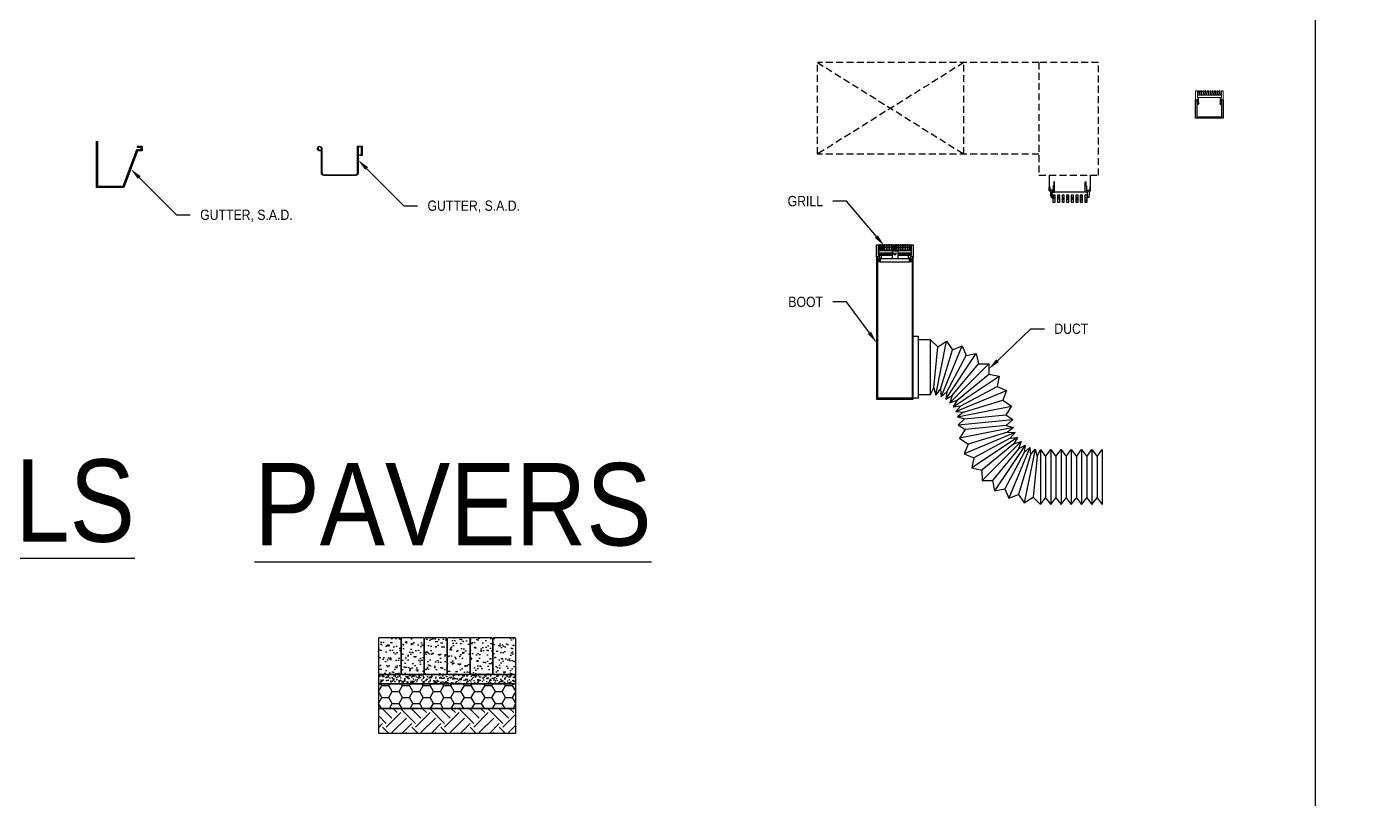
# Model space of a CAD drawing. Header units: inches. Extents: x -2661 to 42767, y -1222 to 9099.
# Drawn here: x 2324.4 to 2468.7, y 1511.9 to 1596.3 of the extents above; entities that cross this region are included whole.
import ezdxf
from ezdxf import colors
from ezdxf.entities.mleader import LeaderData, LeaderLine
from ezdxf.math import Vec2, Vec3

# ---------------------------------------------------------------- set-up
doc = ezdxf.new("R2010")
doc.units = ezdxf.units.IN
doc.header["$LTSCALE"] = 12
doc.header["$MEASUREMENT"] = 0
doc.linetypes.add('HIDDEN4', pattern=[0.09375, 0.0625, -0.03125])
doc.layers.get('0').update_dxf_attribs({"linetype": 'CONTINUOUS'})
doc.layers.add('DESIGNER COMMENTS', color=221, linetype='CONTINUOUS', plot=False)
doc.layers.add('S-ANNO-NONPLOT', color=253, linetype='CONTINUOUS', plot=False, transparency=0.5)
doc.layers.add('S-ANNO-NOTE', color=4, linetype='CONTINUOUS')
doc.layers.add('S-ARCH', color=1, linetype='CONTINUOUS')
doc.layers.add('S-HATCH-SOIL', color=7, linetype='CONTINUOUS', true_color=0x8f8f8f, transparency=0.8)
doc.layers.add('S-HATCH2', color=2, linetype='CONTINUOUS', transparency=0.5)
doc.styles.add('Arial', font='arial.ttf', dxfattribs={"width": 0.85})

# ---------------------------------------------------------------- blocks, each defined once
blk = doc.blocks.new('GUTTER 1')
at = {"layer": 'S-ARCH'}
blk.add_lwpolyline([(0, 0), (0.12, -0.04), (0.12, -4.91), (2.91, -4.91), (4.41, -0.92), (4.88, -0.92), (4.88, -0.67), (4.5, -0.67), (4.5, -0.54), (5, -0.54), (5, -1.04), (4.5, -1.04), (3, -5.04), (0, -5.04)], close=True, dxfattribs=at)
blk = doc.blocks.new('GUTTER 2')
at = {"layer": 'S-ARCH'}
blk.add_lwpolyline([(-4.38, -0.25), (-4.38, -2.88, 0.414214), (-4.12, -3.13), (-0.75, -3.13, 0.414214), (-0.5, -2.88), (-0.5, 0), (0, 0), (0, -1), (-0.25, -1), (-0.25, -0.94), (-0.06, -0.94), (-0.06, -0.06), (-0.44, -0.06), (-0.44, -2.94, -0.414222), (-0.69, -3.19), (-4.19, -3.19, -0.414214), (-4.44, -2.94), (-4.44, -0.25, 3.115809), (-4.56, -0.43), (-4.54, -0.49, -3.115809)], format="xyb", close=True, dxfattribs=at)
blk = doc.blocks.new('S-ARCH-CEILING-DIFFUSER')
h = blk.add_hatch()
h.set_pattern_fill('FP_2', color=256, style=0, pattern_type=2)
h.set_pattern_definition([(45, (45490.52535, 2677.1401), (-0.39598, 0.39598), []), (45, (45490.52535, 2677.7401), (-0.39598, 0.39598), [])])
h.paths.add_polyline_path([(45468.96, 2710.72), (45468.96, 2710.97), (45468.71, 2710.97), (45468.71, 2710.72), (45468.81, 2710.72)])
h.paths.add_polyline_path([(45468.21, 2710.72), (45468.46, 2710.72), (45468.46, 2710.97), (45468.21, 2710.97)])
h.paths.add_polyline_path([(45467.96, 2710.72), (45467.96, 2710.97), (45467.71, 2710.97), (45467.71, 2710.72)])
h.paths.add_polyline_path([(45466.71, 2710.72), (45466.96, 2710.72), (45466.96, 2710.97), (45466.71, 2710.97)])
h.paths.add_polyline_path([(45467.21, 2710.72), (45467.46, 2710.72), (45467.46, 2710.97), (45467.21, 2710.97)])
h.paths.add_polyline_path([(45466.21, 2710.72), (45466.46, 2710.72), (45466.46, 2710.97), (45466.21, 2710.97)])
h.paths.add_polyline_path([(45465.71, 2710.72), (45465.96, 2710.72), (45465.96, 2710.97), (45465.71, 2710.97)])
h.paths.add_polyline_path([(45465.46, 2710.72), (45465.46, 2710.97), (45465.21, 2710.97), (45465.21, 2710.72)])
h = blk.add_hatch()
h.set_pattern_fill('FP_14', color=256, style=0, pattern_type=2)
h.set_pattern_definition([(45, (45490.52535, 2677.14012), (-0.265165, 0.265165), [])])
h.paths.add_polyline_path([(45468.81, 2710.22), (45468.96, 2710.22), (45468.96, 2710.72), (45468.71, 2710.72), (45468.71, 2710.22)])
h.paths.add_polyline_path([(45467.96, 2710.22), (45467.96, 2710.72), (45467.71, 2710.72), (45467.71, 2710.22)])
h.paths.add_polyline_path([(45468.46, 2710.22), (45468.46, 2710.72), (45468.21, 2710.72), (45468.21, 2710.22)])
h.paths.add_polyline_path([(45467.21, 2710.22), (45467.46, 2710.22), (45467.46, 2710.72), (45467.21, 2710.72)])
h.paths.add_polyline_path([(45466.96, 2710.22), (45466.96, 2710.72), (45466.71, 2710.72), (45466.71, 2710.22)])
h.paths.add_polyline_path([(45466.21, 2710.22), (45466.46, 2710.22), (45466.46, 2710.72), (45466.21, 2710.72)])
h.paths.add_polyline_path([(45465.71, 2710.22), (45465.96, 2710.22), (45465.96, 2710.72), (45465.71, 2710.72)])
h.paths.add_polyline_path([(45465.21, 2710.22), (45465.46, 2710.22), (45465.46, 2710.72), (45465.21, 2710.72)])
at = {"linetype": 'HIDDEN4'}
for p, q in [((45463.69, 2725.47), (45439.51, 2725.47)), ((45463.69, 2725.47), (45463.69, 2713.16)), ((45470.19, 2725.47), (45463.69, 2725.47)), ((45470.19, 2713.16), (45470.19, 2725.47)), ((45463.69, 2715.47), (45439.51, 2715.47)), ((45463.69, 2713.16), (45470.19, 2713.16))]:
    blk.add_line(p, q, dxfattribs=at)
for p, q in [((45464.82, 2713.16), (45464.82, 2711.47)), ((45464.82, 2711.47), (45464.82, 2711.88)), ((45464.82, 2711.88), (45464.89, 2711.88)), ((45464.89, 2711.88), (45464.89, 2711.53)), ((45465.33, 2712.02), (45465.26, 2712.02)), ((45465.26, 2712.02), (45465.26, 2711.47)), ((45465.4, 2712.44), (45465.33, 2712.44)), ((45465.33, 2712.44), (45465.33, 2712.02)), ((45465.4, 2711.33), (45465.4, 2712.44)), ((45468.74, 2711.33), (45468.74, 2712.44)), ((45468.74, 2712.44), (45468.81, 2712.44)), ((45468.81, 2712.44), (45468.81, 2712.02)), ((45468.81, 2712.02), (45468.88, 2712.02)), ((45468.88, 2712.02), (45468.88, 2711.47)), ((45469.32, 2711.88), (45469.25, 2711.88)), ((45469.25, 2711.88), (45469.25, 2711.53)), ((45469.32, 2711.47), (45469.32, 2713.16)), ((45469.32, 2711.47), (45469.32, 2711.88)), ((45464.82, 2711.47), (45464.95, 2711.47)), ((45464.82, 2711.47), (45464.97, 2711.47)), ((45465.23, 2711.53), (45464.89, 2711.53)), ((45465.26, 2711.47), (45464.95, 2711.47)), ((45464.95, 2711.47), (45464.95, 2710.94)), ((45464.95, 2710.94), (45465.01, 2710.87)), ((45464.95, 2710.94), (45465.01, 2710.87)), ((45465.01, 2710.87), (45465.01, 2710.72)), ((45465.01, 2710.72), (45465.15, 2710.72)), ((45465.09, 2711.47), (45465.23, 2711.47)), ((45465.15, 2711.33), (45465.4, 2711.33)), ((45468.99, 2711.33), (45465.15, 2711.33)), ((45465.15, 2710.72), (45465.15, 2711.33)), ((45465.46, 2710.97), (45465.21, 2710.97)), ((45465.21, 2710.97), (45465.21, 2710.72)), ((45465.21, 2710.72), (45465.21, 2710.22)), ((45465.21, 2710.72), (45465.46, 2710.72)), ((45465.23, 2711.47), (45465.23, 2711.53)), ((45465.46, 2710.72), (45465.46, 2710.97)), ((45465.46, 2710.22), (45465.46, 2710.72)), ((45465.96, 2710.97), (45465.71, 2710.97)), ((45465.71, 2710.97), (45465.71, 2710.72)), ((45465.71, 2710.72), (45465.71, 2710.22)), ((45465.71, 2710.72), (45465.96, 2710.72)), ((45465.96, 2710.72), (45465.96, 2710.97)), ((45465.96, 2710.22), (45465.96, 2710.72)), ((45466.46, 2710.97), (45466.21, 2710.97)), ((45466.21, 2710.97), (45466.21, 2710.72)), ((45466.21, 2710.72), (45466.21, 2710.22)), ((45466.21, 2710.72), (45466.46, 2710.72)), ((45466.46, 2710.72), (45466.46, 2710.97)), ((45466.46, 2710.22), (45466.46, 2710.72)), ((45466.96, 2710.97), (45466.71, 2710.97)), ((45466.71, 2710.97), (45466.71, 2710.72)), ((45466.71, 2710.72), (45466.71, 2710.22)), ((45466.71, 2710.72), (45466.96, 2710.72)), ((45466.96, 2710.72), (45466.96, 2710.97)), ((45466.96, 2710.22), (45466.96, 2710.72)), ((45467.46, 2710.97), (45467.21, 2710.97)), ((45467.21, 2710.97), (45467.21, 2710.72)), ((45467.21, 2710.72), (45467.21, 2710.22)), ((45467.21, 2710.72), (45467.46, 2710.72)), ((45467.46, 2710.72), (45467.46, 2710.97)), ((45467.46, 2710.22), (45467.46, 2710.72)), ((45467.96, 2710.97), (45467.71, 2710.97)), ((45467.71, 2710.97), (45467.71, 2710.72)), ((45467.71, 2710.72), (45467.71, 2710.22)), ((45467.71, 2710.72), (45467.96, 2710.72)), ((45467.96, 2710.72), (45467.96, 2710.97)), ((45467.96, 2710.22), (45467.96, 2710.72)), ((45468.46, 2710.97), (45468.21, 2710.97)), ((45468.21, 2710.97), (45468.21, 2710.72)), ((45468.21, 2710.72), (45468.21, 2710.22)), ((45468.21, 2710.72), (45468.46, 2710.72)), ((45468.46, 2710.72), (45468.46, 2710.97)), ((45468.46, 2710.22), (45468.46, 2710.72)), ((45468.96, 2710.97), (45468.71, 2710.97)), ((45468.71, 2710.97), (45468.71, 2710.72)), ((45468.71, 2710.72), (45468.71, 2710.22)), ((45468.71, 2710.72), (45468.96, 2710.72)), ((45468.99, 2711.33), (45468.74, 2711.33)), ((45468.88, 2711.47), (45469.19, 2711.47)), ((45468.91, 2711.47), (45468.91, 2711.53)), ((45468.91, 2711.53), (45469.25, 2711.53)), ((45469.05, 2711.47), (45468.91, 2711.47)), ((45468.96, 2710.72), (45468.96, 2710.97)), ((45468.96, 2710.22), (45468.96, 2710.72)), ((45468.99, 2710.72), (45468.99, 2711.33)), ((45469.13, 2710.72), (45468.99, 2710.72)), ((45469.19, 2710.94), (45469.13, 2710.87)), ((45469.13, 2710.87), (45469.13, 2710.72)), ((45469.32, 2711.47), (45469.17, 2711.47)), ((45469.19, 2711.47), (45469.32, 2711.47)), ((45469.19, 2711.47), (45469.19, 2710.94)), ((45465.21, 2710.22), (45465.46, 2710.22)), ((45465.71, 2710.22), (45465.96, 2710.22)), ((45466.21, 2710.22), (45466.46, 2710.22)), ((45466.71, 2710.22), (45466.96, 2710.22)), ((45467.21, 2710.22), (45467.46, 2710.22)), ((45467.71, 2710.22), (45467.96, 2710.22)), ((45468.21, 2710.22), (45468.46, 2710.22)), ((45468.71, 2710.22), (45468.96, 2710.22))]:
    blk.add_line(p, q)
for points in [[(45439.51, 2715.47), (45439.51, 2725.47)], [(45455.51, 2725.47), (45439.51, 2715.47)], [(45439.51, 2725.47), (45455.51, 2715.47)], [(45455.51, 2715.47), (45455.51, 2725.47)]]:
    blk.add_lwpolyline(points, dxfattribs=at)
blk = doc.blocks.new('*U1337')
for p, q in [((-3.67, -0.28), (-3.8, -0.28)), ((-3.8, -0.56), (-3.8, -0.28)), ((-3.8, -0.56), (-3.79, -0.56)), ((-3.79, -0.56), (-3.8, -0.56)), ((-3.8, -0.62), (-3.8, -0.56)), ((-3.66, -0.62), (-3.8, -0.62)), ((-3.8, -0.88), (-3.8, -0.62)), ((-2.31, -0.88), (-3.8, -0.88)), ((-3.8, -1.03), (-3.8, -0.88)), ((-2.31, -1.03), (-3.8, -1.03)), ((-3.8, -1.16), (-3.8, -1.03)), ((-3.7, -0.56), (-3.67, -0.51)), ((-3.67, -0.56), (-3.7, -0.56)), ((-3.67, -0.51), (-3.67, -0.28)), ((-3.41, -0.62), (-3.59, -0.62)), ((-3.42, -0.28), (-3.58, -0.28)), ((-3.58, -0.28), (-3.58, -0.51)), ((-3.58, -0.51), (-3.54, -0.56)), ((-3.54, -0.56), (-3.58, -0.56)), ((-2.31, -1.16), (-3.5, -1.16)), ((-3.45, -0.56), (-3.42, -0.51)), ((-3.42, -0.56), (-3.45, -0.56)), ((-3.42, -0.51), (-3.42, -0.28)), ((-3.16, -0.62), (-3.34, -0.62)), ((-3.33, -0.28), (-3.33, -0.51)), ((-3.17, -0.28), (-3.33, -0.28)), ((-3.33, -0.51), (-3.29, -0.56)), ((-3.29, -0.56), (-3.33, -0.56)), ((-3.2, -0.56), (-3.17, -0.51)), ((-3.17, -0.56), (-3.2, -0.56)), ((-3.17, -0.51), (-3.17, -0.28)), ((-2.91, -0.62), (-3.09, -0.62)), ((-2.92, -0.28), (-3.08, -0.28)), ((-3.08, -0.28), (-3.08, -0.51)), ((-3.08, -0.51), (-3.04, -0.56)), ((-3.04, -0.56), (-3.08, -0.56)), ((-2.95, -0.56), (-2.92, -0.51)), ((-2.92, -0.56), (-2.95, -0.56)), ((-2.92, -0.51), (-2.92, -0.28)), ((-2.66, -0.62), (-2.84, -0.62)), ((-2.67, -0.28), (-2.83, -0.28)), ((-2.83, -0.28), (-2.83, -0.51)), ((-2.83, -0.51), (-2.79, -0.56)), ((-2.79, -0.56), (-2.83, -0.56)), ((-2.7, -0.56), (-2.67, -0.51)), ((-2.67, -0.56), (-2.7, -0.56)), ((-2.67, -0.51), (-2.67, -0.28)), ((-2.41, -0.62), (-2.59, -0.62)), ((-2.42, -0.28), (-2.58, -0.28)), ((-2.58, -0.28), (-2.58, -0.51)), ((-2.58, -0.51), (-2.54, -0.56)), ((-2.54, -0.56), (-2.58, -0.56)), ((-2.45, -0.56), (-2.42, -0.51)), ((-2.42, -0.56), (-2.45, -0.56)), ((-2.42, -0.51), (-2.42, -0.28)), ((-2.16, -0.62), (-2.34, -0.62)), ((-2.33, -0.28), (-2.33, -0.51)), ((-2.17, -0.28), (-2.33, -0.28)), ((-2.33, -0.51), (-2.29, -0.56)), ((-2.29, -0.56), (-2.33, -0.56)), ((-2.31, -0.7), (-1.69, -0.7)), ((-2.31, -0.7), (-2.31, -0.72)), ((-2.31, -0.72), (-2.31, -0.96)), ((-2.31, -0.72), (-1.69, -0.72)), ((-2.31, -0.96), (-2.31, -1.5)), ((-2.2, -0.56), (-2.17, -0.51)), ((-2.17, -0.56), (-2.2, -0.56)), ((-2.17, -0.51), (-2.17, -0.28)), ((-2.12, -0.85), (-2.12, -0.96)), ((-2.12, -0.96), (-2.12, -1.07)), ((-2.12, -1.05), (-1.87, -1.05)), ((-2.12, -1.07), (-1.87, -1.07)), ((-1.87, -1.07), (-2.12, -1.07)), ((-1.91, -0.62), (-2.09, -0.62)), ((-2.08, -0.28), (-2.08, -0.51)), ((-1.92, -0.28), (-2.08, -0.28)), ((-2.08, -0.51), (-2.04, -0.56)), ((-2.04, -0.56), (-2.08, -0.56)), ((-1.95, -0.56), (-1.92, -0.51)), ((-1.92, -0.56), (-1.95, -0.56)), ((-1.92, -0.51), (-1.92, -0.28)), ((-1.87, -0.96), (-1.87, -0.85)), ((-1.87, -1.07), (-1.87, -0.96)), ((-1.66, -0.62), (-1.84, -0.62)), ((-1.83, -0.28), (-1.83, -0.51)), ((-1.67, -0.28), (-1.83, -0.28)), ((-1.83, -0.51), (-1.79, -0.56)), ((-1.79, -0.56), (-1.83, -0.56)), ((-1.7, -0.56), (-1.67, -0.51)), ((-1.67, -0.56), (-1.7, -0.56)), ((-1.69, -0.7), (-1.69, -0.72)), ((-1.69, -0.72), (-1.69, -0.96)), ((-0.2, -0.88), (-1.69, -0.88)), ((-1.69, -0.96), (-1.69, -1.5)), ((-0.2, -1.03), (-1.69, -1.03)), ((-0.5, -1.16), (-1.69, -1.16)), ((-1.67, -0.51), (-1.67, -0.28)), ((-1.41, -0.62), (-1.59, -0.62)), ((-1.58, -0.28), (-1.58, -0.51)), ((-1.42, -0.28), (-1.58, -0.28)), ((-1.58, -0.51), (-1.54, -0.56)), ((-1.54, -0.56), (-1.58, -0.56)), ((-1.45, -0.56), (-1.42, -0.51)), ((-1.42, -0.56), (-1.45, -0.56)), ((-1.42, -0.51), (-1.42, -0.28)), ((-1.16, -0.62), (-1.34, -0.62)), ((-1.33, -0.28), (-1.33, -0.51)), ((-1.17, -0.28), (-1.33, -0.28)), ((-1.33, -0.51), (-1.29, -0.56)), ((-1.29, -0.56), (-1.33, -0.56)), ((-1.2, -0.56), (-1.17, -0.51)), ((-1.17, -0.56), (-1.2, -0.56)), ((-1.17, -0.51), (-1.17, -0.28)), ((-0.91, -0.62), (-1.09, -0.62)), ((-1.08, -0.28), (-1.08, -0.51)), ((-0.92, -0.28), (-1.08, -0.28)), ((-1.08, -0.51), (-1.04, -0.56)), ((-1.04, -0.56), (-1.08, -0.56)), ((-0.95, -0.56), (-0.92, -0.51)), ((-0.92, -0.56), (-0.95, -0.56)), ((-0.92, -0.51), (-0.92, -0.28)), ((-0.66, -0.62), (-0.84, -0.62)), ((-0.67, -0.28), (-0.83, -0.28)), ((-0.83, -0.28), (-0.83, -0.51)), ((-0.83, -0.51), (-0.79, -0.56)), ((-0.79, -0.56), (-0.83, -0.56)), ((-0.7, -0.56), (-0.67, -0.51)), ((-0.67, -0.56), (-0.7, -0.56)), ((-0.67, -0.51), (-0.67, -0.28)), ((-0.41, -0.62), (-0.59, -0.62)), ((-0.58, -0.28), (-0.58, -0.51)), ((-0.42, -0.28), (-0.58, -0.28)), ((-0.58, -0.51), (-0.54, -0.56)), ((-0.54, -0.56), (-0.58, -0.56)), ((-0.45, -0.56), (-0.42, -0.51)), ((-0.42, -0.56), (-0.45, -0.56)), ((-0.42, -0.51), (-0.42, -0.28)), ((-0.2, -0.62), (-0.34, -0.62)), ((-0.33, -0.28), (-0.33, -0.51)), ((-0.2, -0.28), (-0.33, -0.28)), ((-0.33, -0.51), (-0.29, -0.56)), ((-0.29, -0.56), (-0.33, -0.56)), ((-0.2, -0.28), (-0.2, -0.56)), ((-0.2, -0.56), (-0.2, -0.56)), ((-0.2, -0.56), (-0.2, -0.56)), ((-0.2, -0.56), (-0.2, -0.62)), ((-0.2, -0.62), (-0.2, -0.88)), ((-0.2, -0.88), (-0.2, -1.03)), ((-0.2, -1.03), (-0.2, -1.16)), ((-3.82, -1.82), (-3.82, -1.6)), ((-3.72, -1.57), (-3.79, -1.57)), ((-3.72, -1.64), (-3.79, -1.64)), ((-3.72, -1.78), (-3.79, -1.78)), ((-3.72, -1.85), (-3.79, -1.85)), ((-3.72, -1.86), (-3.72, -1.56)), ((-3.66, -1.53), (-3.69, -1.53)), ((-3.69, -1.89), (-3.66, -1.89)), ((-3.66, -1.87), (-3.66, -1.89)), ((-0.41, -1.87), (-3.59, -1.87)), ((-0.5, -1.5), (-3.5, -1.5)), ((-0.31, -1.53), (-0.34, -1.53)), ((-0.34, -1.89), (-0.34, -1.87)), ((-0.34, -1.89), (-0.31, -1.89)), ((-0.28, -1.56), (-0.28, -1.86)), ((-0.28, -1.57), (-0.21, -1.57)), ((-0.28, -1.64), (-0.21, -1.64)), ((-0.28, -1.78), (-0.21, -1.78)), ((-0.28, -1.85), (-0.21, -1.85)), ((-0.18, -1.6), (-0.18, -1.82))]:
    blk.add_line(p, q)
for points in [[(-3.5, -1.5), (-3.5, -1.16), (-3.81, -1.16), (-3.81, 0), (-4, 0), (-4, -1.31), (-3.66, -1.31), (-3.66, -1.87), (-3.59, -1.87), (-3.59, -1.5)], [(0, -1.31), (0, 0), (-0.19, 0), (-0.19, -1.16), (-0.5, -1.16), (-0.5, -1.5), (-0.41, -1.5), (-0.41, -1.87), (-0.34, -1.87), (-0.34, -1.31)]]:
    blk.add_lwpolyline(points, close=True)
for points in [[(-3.58, -0.61), (-3.58, -0.12, -0.130645), (-3.56, -0.06), (-3.56, -0.01, 0.414214), (-3.58, 0), (-3.67, 0, 0.414214), (-3.69, -0.01), (-3.69, -0.06, -0.130645), (-3.67, -0.12), (-3.67, -0.61, 0.414214), (-3.66, -0.62), (-3.59, -0.62, 0.414214)], [(-3.42, -0.61), (-3.42, -0.12, 0.130645), (-3.44, -0.06), (-3.44, -0.01, -0.414214), (-3.42, 0), (-3.33, 0, -0.414214), (-3.31, -0.01), (-3.31, -0.06, 0.130645), (-3.33, -0.12), (-3.33, -0.61, -0.414214), (-3.34, -0.62), (-3.41, -0.62, -0.414214)], [(-3.16, -0.62, -0.414214), (-3.17, -0.61), (-3.17, -0.12, 0.130645), (-3.19, -0.06), (-3.19, -0.01, -0.414214), (-3.17, 0), (-3.08, 0, -0.414214), (-3.06, -0.01), (-3.06, -0.06, 0.130645), (-3.08, -0.12), (-3.08, -0.61, -0.414214), (-3.09, -0.62)], [(-2.84, -0.62), (-2.91, -0.62, -0.414214), (-2.92, -0.61), (-2.92, -0.12, 0.130645), (-2.94, -0.06), (-2.94, -0.01, -0.414214), (-2.92, 0), (-2.83, 0, -0.414214), (-2.81, -0.01), (-2.81, -0.06, 0.130645), (-2.83, -0.12), (-2.83, -0.61, -0.414214)], [(-2.66, -0.62, -0.414214), (-2.67, -0.61), (-2.67, -0.12, 0.130645), (-2.69, -0.06), (-2.69, -0.01, -0.414214), (-2.67, 0), (-2.58, 0, -0.414214), (-2.56, -0.01), (-2.56, -0.06, 0.130645), (-2.58, -0.12), (-2.58, -0.61, -0.414214), (-2.59, -0.62)], [(-2.42, -0.61), (-2.42, -0.12, 0.130645), (-2.44, -0.06), (-2.44, -0.01, -0.414214), (-2.42, 0), (-2.33, 0, -0.414214), (-2.31, -0.01), (-2.31, -0.06, 0.130645), (-2.33, -0.12), (-2.33, -0.61, -0.414214), (-2.34, -0.62), (-2.41, -0.62, -0.414214)], [(-2.09, -0.62), (-2.16, -0.62, -0.414214), (-2.17, -0.61), (-2.17, -0.12, 0.130645), (-2.19, -0.06), (-2.19, -0.01, -0.414214), (-2.17, 0), (-2.08, 0, -0.414214), (-2.06, -0.01), (-2.06, -0.06, 0.130645), (-2.08, -0.12), (-2.08, -0.61, -0.414214)], [(-1.84, -0.62, 0.414214), (-1.83, -0.61), (-1.83, -0.12, -0.130645), (-1.81, -0.06), (-1.81, -0.01, 0.414214), (-1.83, 0), (-1.92, 0, 0.414214), (-1.94, -0.01), (-1.94, -0.06, -0.130645), (-1.92, -0.12), (-1.92, -0.61, 0.414214), (-1.91, -0.62)], [(-1.67, -0.61), (-1.67, -0.12, 0.130645), (-1.69, -0.06), (-1.69, -0.01, -0.414214), (-1.67, 0), (-1.58, 0, -0.414214), (-1.56, -0.01), (-1.56, -0.06, 0.130645), (-1.58, -0.12), (-1.58, -0.61, -0.414214), (-1.59, -0.62), (-1.66, -0.62, -0.414214)], [(-1.34, -0.62), (-1.41, -0.62, -0.414214), (-1.42, -0.61), (-1.42, -0.12, 0.130645), (-1.44, -0.06), (-1.44, -0.01, -0.414214), (-1.42, 0), (-1.33, 0, -0.414214), (-1.31, -0.01), (-1.31, -0.06, 0.130645), (-1.33, -0.12), (-1.33, -0.61, -0.414214)], [(-1.09, -0.62), (-1.16, -0.62, -0.414214), (-1.17, -0.61), (-1.17, -0.12, 0.130645), (-1.19, -0.06), (-1.19, -0.01, -0.414214), (-1.17, 0), (-1.08, 0, -0.414214), (-1.06, -0.01), (-1.06, -0.06, 0.130645), (-1.08, -0.12), (-1.08, -0.61, -0.414214)], [(-0.84, -0.62), (-0.91, -0.62, -0.414214), (-0.92, -0.61), (-0.92, -0.12, 0.130645), (-0.94, -0.06), (-0.94, -0.01, -0.414214), (-0.92, 0), (-0.83, 0, -0.414214), (-0.81, -0.01), (-0.81, -0.06, 0.130645), (-0.83, -0.12), (-0.83, -0.61, -0.414214)], [(-0.59, -0.62, 0.414214), (-0.58, -0.61), (-0.58, -0.12, -0.130645), (-0.56, -0.06), (-0.56, -0.01, 0.414214), (-0.58, 0), (-0.67, 0, 0.414214), (-0.69, -0.01), (-0.69, -0.06, -0.130645), (-0.67, -0.12), (-0.67, -0.61, 0.414214), (-0.66, -0.62)], [(-0.42, -0.61), (-0.42, -0.12, 0.130645), (-0.44, -0.06), (-0.44, -0.01, -0.414214), (-0.42, 0), (-0.33, 0, -0.414214), (-0.31, -0.01), (-0.31, -0.06, 0.130645), (-0.33, -0.12), (-0.33, -0.61, -0.414214), (-0.34, -0.62), (-0.41, -0.62, -0.414214)]]:
    blk.add_lwpolyline(points, format="xyb", close=True)
for centre, radius, start, end in [((-3.79, -1.6), 0.0312, 122.1113, 180), ((-3.79, -1.82), 0.0313, 180, 245.7847), ((-3.79, -1.82), 0.0313, 249.8464, 278.2533), ((-3.69, -1.56), 0.0312, 90, 180), ((-3.69, -1.86), 0.0313, 180, 270), ((-0.31, -1.56), 0.0313, 0, 90), ((-0.31, -1.86), 0.0313, 270, 0), ((-0.21, -1.6), 0.0313, 69.8464, 98.2533), ((-0.21, -1.6), 0.0313, 0, 65.7847), ((-0.21, -1.82), 0.0312, 302.1113, 0)]:
    blk.add_arc(centre, radius, start, end)
for points, knots in [([(-3.79, -1.64), (-3.79, -1.64), (-3.8, -1.64), (-3.8, -1.64), (-3.81, -1.64), (-3.82, -1.63), (-3.82, -1.61), (-3.82, -1.6), (-3.81, -1.58), (-3.81, -1.58), (-3.8, -1.57), (-3.8, -1.57), (-3.79, -1.57), (-3.79, -1.57)], [0, 0, 0, 0, 0.033505, 0.066912, 0.120172, 0.209186, 0.455673, 0.702152, 0.786002, 0.892197, 0.93401, 0.976168, 1, 1, 1, 1]), ([(-3.79, -1.78), (-3.79, -1.78), (-3.79, -1.78), (-3.8, -1.78), (-3.81, -1.78), (-3.81, -1.76), (-3.82, -1.74), (-3.82, -1.71), (-3.82, -1.68), (-3.81, -1.66), (-3.81, -1.65), (-3.8, -1.65), (-3.8, -1.64), (-3.79, -1.64), (-3.79, -1.64)], [0, 0, 0, 0, 0.016553, 0.048715, 0.093528, 0.162403, 0.292708, 0.499915, 0.694858, 0.819236, 0.884976, 0.935666, 0.972413, 1, 1, 1, 1]), ([(-3.79, -1.85), (-3.79, -1.85), (-3.8, -1.85), (-3.8, -1.85), (-3.81, -1.85), (-3.82, -1.84), (-3.82, -1.82), (-3.82, -1.81), (-3.81, -1.79), (-3.81, -1.79), (-3.8, -1.78), (-3.8, -1.78), (-3.79, -1.78), (-3.79, -1.78)], [0, 0, 0, 0, 0.033505, 0.066918, 0.12017, 0.209183, 0.455671, 0.702151, 0.786002, 0.892196, 0.93401, 0.976168, 1, 1, 1, 1]), ([(-0.21, -1.57), (-0.21, -1.57), (-0.2, -1.57), (-0.2, -1.57), (-0.19, -1.58), (-0.18, -1.59), (-0.18, -1.6), (-0.18, -1.62), (-0.19, -1.63), (-0.19, -1.64), (-0.2, -1.64), (-0.2, -1.64), (-0.21, -1.64), (-0.21, -1.64)], [0, 0, 0, 0, 0.033505, 0.066918, 0.12017, 0.209183, 0.455671, 0.702151, 0.786002, 0.892196, 0.93401, 0.976168, 1, 1, 1, 1]), ([(-0.21, -1.64), (-0.21, -1.64), (-0.21, -1.64), (-0.2, -1.64), (-0.19, -1.65), (-0.19, -1.66), (-0.18, -1.68), (-0.18, -1.71), (-0.18, -1.74), (-0.19, -1.76), (-0.19, -1.77), (-0.2, -1.78), (-0.2, -1.78), (-0.21, -1.78), (-0.21, -1.78)], [0, 0, 0, 0, 0.016553, 0.048715, 0.093528, 0.162403, 0.292708, 0.499915, 0.694858, 0.819236, 0.884976, 0.935666, 0.972413, 1, 1, 1, 1]), ([(-0.21, -1.78), (-0.21, -1.78), (-0.2, -1.78), (-0.2, -1.79), (-0.19, -1.79), (-0.18, -1.8), (-0.18, -1.81), (-0.18, -1.83), (-0.19, -1.84), (-0.19, -1.85), (-0.2, -1.85), (-0.2, -1.85), (-0.21, -1.85), (-0.21, -1.85)], [0, 0, 0, 0, 0.033505, 0.066912, 0.120172, 0.209186, 0.455673, 0.702152, 0.786002, 0.892196, 0.93401, 0.976168, 1, 1, 1, 1])]:
    blk.add_open_spline(points, degree=3, knots=knots)
blk = doc.blocks.new('duct')
at = {"layer": 'S-ARCH'}
for points in [[(23859.97, -128947.12), (23860.53, -128947.12), (23860.53, -128953.87), (23859.97, -128953.87)], [(23860.53, -128953.49), (23861.86, -128953.49), (23861.86, -128947.49), (23860.53, -128947.49)], [(23861.86, -128947.49), (23862.67, -128948.28), (23863.61, -128947.67), (23864.25, -128948.6), (23865.3, -128948.18), (23865.75, -128949.22), (23866.86, -128949.01), (23867.09, -128950.12), (23868.22, -128950.13), (23868.24, -128951.26), (23869.34, -128951.49), (23869.13, -128952.6), (23870.17, -128953.05), (23869.75, -128954.1), (23870.69, -128954.74), (23870.07, -128955.68), (23870.83, -128956.2), (23870.13, -128956.86), (23870.92, -128957.08), (23870.27, -128957.58), (23871.09, -128957.64), (23870.55, -128958.26), (23871.36, -128958.16), (23870.96, -128958.87), (23871.74, -128958.61), (23871.48, -128959.39), (23872.19, -128958.99), (23872.09, -128959.8), (23872.71, -128959.27), (23872.77, -128960.08), (23873.27, -128959.44), (23873.49, -128960.23), (23873.86, -128959.49), (23874.42, -128960.24), (23874.98, -128959.49), (23875.55, -128960.24), (23876.11, -128959.49), (23876.67, -128960.24), (23877.23, -128959.49), (23877.8, -128960.24), (23878.36, -128959.49), (23878.92, -128960.24), (23879.48, -128959.49), (23880.05, -128960.24), (23880.61, -128959.49)], [(23862.44, -128953.55), (23863.61, -128947.67)], [(23862.23, -128952.76), (23862.67, -128948.28)], [(23862.95, -128952.91), (23864.25, -128948.6)], [(23863.01, -128953.72), (23865.3, -128948.18)], [(23863.53, -128954), (23866.86, -128949.01)], [(23863.63, -128953.19), (23865.75, -128949.22)], [(23863.98, -128954.37), (23868.22, -128950.13)], [(23864.24, -128953.59), (23867.09, -128950.12)], [(23864.35, -128954.83), (23869.34, -128951.49)], [(23864.76, -128954.11), (23868.24, -128951.26)], [(23861.86, -128953.49), (23862.23, -128952.76), (23862.44, -128953.55), (23862.95, -128952.91), (23863.01, -128953.72), (23863.63, -128953.19), (23863.53, -128954), (23864.24, -128953.59), (23863.98, -128954.37), (23864.76, -128954.11), (23864.35, -128954.83), (23865.17, -128954.73), (23864.63, -128955.35), (23865.45, -128955.4), (23864.8, -128955.91), (23865.59, -128956.13), (23864.89, -128956.79), (23865.65, -128957.3), (23865.03, -128958.25), (23865.96, -128958.89), (23865.54, -128959.94), (23866.58, -128960.38), (23866.38, -128961.49), (23867.48, -128961.73), (23867.49, -128962.86), (23868.62, -128962.87), (23868.86, -128963.98), (23869.97, -128963.77), (23870.41, -128964.81), (23871.46, -128964.39), (23872.1, -128965.32), (23873.05, -128964.7), (23873.82, -128965.46)], [(23864.63, -128955.35), (23870.17, -128953.05)], [(23865.17, -128954.73), (23869.13, -128952.6)], [(23864.8, -128955.91), (23870.69, -128954.74)], [(23865.45, -128955.4), (23869.75, -128954.1)], [(23864.89, -128956.79), (23870.83, -128956.2)], [(23865.59, -128956.13), (23870.07, -128955.68)], [(23870.92, -128957.08), (23865.03, -128958.25)], [(23871.09, -128957.64), (23865.54, -128959.94)], [(23870.13, -128956.86), (23865.65, -128957.3)], [(23870.27, -128957.58), (23865.96, -128958.89)], [(23871.36, -128958.16), (23866.38, -128961.49)], [(23870.55, -128958.26), (23866.58, -128960.38)], [(23870.96, -128958.87), (23867.48, -128961.73)], [(23871.74, -128958.61), (23867.49, -128962.86)], [(23871.48, -128959.39), (23868.62, -128962.87)], [(23872.19, -128958.99), (23868.86, -128963.98)], [(23872.71, -128959.27), (23870.41, -128964.81)], [(23873.27, -128959.44), (23872.1, -128965.32)], [(23873.86, -128959.49), (23873.86, -128965.49)], [(23874.98, -128959.49), (23874.98, -128965.49)], [(23876.11, -128959.49), (23876.11, -128965.49)], [(23877.23, -128959.49), (23877.23, -128965.49)], [(23878.36, -128959.49), (23878.36, -128965.49)], [(23879.48, -128959.49), (23879.48, -128965.49)], [(23880.61, -128959.49), (23880.61, -128965.49)], [(23872.09, -128959.8), (23869.97, -128963.77)], [(23872.77, -128960.08), (23871.46, -128964.39)], [(23873.49, -128960.23), (23873.05, -128964.7)], [(23874.42, -128960.24), (23874.42, -128964.74)], [(23875.55, -128960.24), (23875.55, -128964.74)], [(23876.67, -128960.24), (23876.67, -128964.74)], [(23877.8, -128960.24), (23877.8, -128964.74)], [(23878.92, -128960.24), (23878.92, -128964.74)], [(23880.05, -128960.24), (23880.05, -128964.74)], [(23873.86, -128965.49), (23874.42, -128964.74), (23874.98, -128965.49), (23875.55, -128964.74), (23876.11, -128965.49), (23876.67, -128964.74), (23877.23, -128965.49), (23877.8, -128964.74), (23878.36, -128965.49), (23878.92, -128964.74), (23879.48, -128965.49), (23880.05, -128964.74), (23880.61, -128965.49)]]:
    blk.add_lwpolyline(points, dxfattribs=at)
blk = doc.blocks.new('boot')
at = {"layer": 'S-ARCH'}
blk.add_lwpolyline([(23856.1, -128953.87), (23856.1, -128938.43), (23855.97, -128938.43), (23855.97, -128953.99), (23859.97, -128953.99), (23859.97, -128938.43), (23859.85, -128938.43), (23859.85, -128953.87)], close=True, dxfattribs=at)
blk = doc.blocks.new('Grill-3 inch')
at = {"lineweight": 0}
for points in [[(0.31, -0.75), (0.31, -1.33), (0.39, -1.33), (0.31, -1.45), (0.31, -1.5), (0.25, -1.5), (0.25, -0.89), (0.19, -0.89), (0.19, -1), (0, -1), (0, 0), (0.19, 0), (0.19, -0.75)], [(0.42, 0), (0.3, 0), (0.3, -0.12), (0.31, -0.12), (0.4, -0.5), (0.45, -0.44), (0.49, -0.5), (0.41, -0.12), (0.42, -0.12)], [(0.67, 0), (0.55, 0), (0.55, -0.12), (0.56, -0.12), (0.65, -0.5), (0.7, -0.44), (0.74, -0.5), (0.66, -0.12), (0.67, -0.12)], [(0.92, 0), (0.8, 0), (0.8, -0.12), (0.81, -0.12), (0.9, -0.5), (0.95, -0.44), (0.99, -0.5), (0.91, -0.12), (0.92, -0.12)], [(1.17, 0), (1.05, 0), (1.05, -0.12), (1.06, -0.12), (1.15, -0.5), (1.2, -0.44), (1.24, -0.5), (1.16, -0.12), (1.17, -0.12)], [(1.42, 0), (1.3, 0), (1.3, -0.12), (1.31, -0.12), (1.4, -0.5), (1.45, -0.44), (1.49, -0.5), (1.41, -0.12), (1.42, -0.12)], [(1.67, 0), (1.55, 0), (1.55, -0.12), (1.56, -0.12), (1.65, -0.5), (1.7, -0.44), (1.74, -0.5), (1.66, -0.12), (1.67, -0.12)], [(1.92, 0), (1.8, 0), (1.8, -0.12), (1.81, -0.12), (1.9, -0.5), (1.95, -0.44), (1.99, -0.5), (1.91, -0.12), (1.92, -0.12)], [(2.17, 0), (2.05, 0), (2.05, -0.12), (2.06, -0.12), (2.15, -0.5), (2.2, -0.44), (2.24, -0.5), (2.16, -0.12), (2.17, -0.12)], [(2.42, 0), (2.3, 0), (2.3, -0.12), (2.31, -0.12), (2.4, -0.5), (2.45, -0.44), (2.49, -0.5), (2.41, -0.12), (2.42, -0.12)], [(2.67, 0), (2.55, 0), (2.55, -0.12), (2.56, -0.12), (2.65, -0.5), (2.7, -0.44), (2.74, -0.5), (2.66, -0.12), (2.67, -0.12)], [(2.69, -0.75), (2.69, -1.33), (2.63, -1.33), (2.69, -1.45), (2.69, -1.5), (2.75, -1.5), (2.75, -0.89), (2.81, -0.89), (2.81, -1), (3, -1), (3, 0), (2.81, 0), (2.81, -0.75)], [(0.19, -0.5), (2.81, -0.5), (2.81, -0.75), (0.19, -0.75)]]:
    blk.add_lwpolyline(points, close=True, dxfattribs=at)

msp = doc.modelspace()

# ---------------------------------------------------------------- hatches: boundary and pattern name
at = {"layer": 'S-ARCH'}
h = msp.add_hatch(dxfattribs=at)
h.set_pattern_fill('AR-SAND', color=256, scale=0.5, angle=30, style=0)
h.set_pattern_definition([(67.5, (2290.51655, 1527.5699), (-0.508983, 0.818591), [0, -0.76, 0, -0.85, 0, -0.8125]), (37.5, (2290.5165, 1527.5699), (0.0608, 1.66447), [0, -0.41, 0, -0.685, 0, -0.2625]), (357.5, (2289.9839, 1527.2624), (1.347048, 0.780986), [0, -0.25, 0, -0.9, 0, -1.175]), (347.5, (2289.984, 1527.2624), (1.082272, 1.131576), [0, -0.125, 0, -0.59, 0, -0.675])])
h.paths.add_polyline_path([(2365.2924, 1529.56987), (2365.2924, 1525.56987), (2362.7924, 1525.56987), (2362.7924, 1529.56987)])
h = msp.add_hatch(dxfattribs=at)
h.set_pattern_fill('AR-SAND', color=256, scale=0.5, angle=30, style=0)
h.set_pattern_definition([(67.5, (2288.01655, 1527.5699), (-0.508983, 0.818591), [0, -0.76, 0, -0.85, 0, -0.8125]), (37.5, (2288.0165, 1527.5699), (0.0608, 1.66447), [0, -0.41, 0, -0.685, 0, -0.2625]), (357.5, (2287.4839, 1527.2624), (1.347048, 0.780986), [0, -0.25, 0, -0.9, 0, -1.175]), (347.5, (2287.484, 1527.2624), (1.082272, 1.131576), [0, -0.125, 0, -0.59, 0, -0.675])])
h.paths.add_polyline_path([(2367.7924, 1529.56987), (2367.7924, 1525.56987), (2365.2924, 1525.56987), (2365.2924, 1529.56987)])
h = msp.add_hatch(dxfattribs=at)
h.set_pattern_fill('AR-SAND', color=256, scale=0.5, angle=30, style=0)
h.set_pattern_definition([(67.5, (2285.51655, 1527.5699), (-0.508983, 0.818591), [0, -0.76, 0, -0.85, 0, -0.8125]), (37.5, (2285.5165, 1527.5699), (0.0608, 1.66447), [0, -0.41, 0, -0.685, 0, -0.2625]), (357.5, (2284.9839, 1527.2624), (1.347048, 0.780986), [0, -0.25, 0, -0.9, 0, -1.175]), (347.5, (2284.984, 1527.2624), (1.082272, 1.131576), [0, -0.125, 0, -0.59, 0, -0.675])])
h.paths.add_polyline_path([(2370.2924, 1529.56987), (2370.2924, 1525.56987), (2367.7924, 1525.56987), (2367.7924, 1529.56987)])
h = msp.add_hatch(dxfattribs=at)
h.set_pattern_fill('AR-SAND', color=256, scale=0.5, angle=30, style=0)
h.set_pattern_definition([(67.5, (2283.01655, 1527.5699), (-0.508983, 0.818591), [0, -0.76, 0, -0.85, 0, -0.8125]), (37.5, (2283.0165, 1527.5699), (0.0608, 1.66447), [0, -0.41, 0, -0.685, 0, -0.2625]), (357.5, (2282.4839, 1527.2624), (1.347048, 0.780986), [0, -0.25, 0, -0.9, 0, -1.175]), (347.5, (2282.484, 1527.2624), (1.082272, 1.131576), [0, -0.125, 0, -0.59, 0, -0.675])])
h.paths.add_polyline_path([(2372.7924, 1529.56987), (2372.7924, 1525.56987), (2370.2924, 1525.56987), (2370.2924, 1529.56987)])
h = msp.add_hatch(dxfattribs=at)
h.set_pattern_fill('AR-SAND', color=256, scale=0.5, angle=30, style=0)
h.set_pattern_definition([(67.5, (2280.51655, 1527.5699), (-0.508983, 0.818591), [0, -0.76, 0, -0.85, 0, -0.8125]), (37.5, (2280.5165, 1527.5699), (0.0608, 1.66447), [0, -0.41, 0, -0.685, 0, -0.2625]), (357.5, (2279.9839, 1527.2624), (1.347048, 0.780986), [0, -0.25, 0, -0.9, 0, -1.175]), (347.5, (2279.984, 1527.2624), (1.082272, 1.131576), [0, -0.125, 0, -0.59, 0, -0.675])])
h.paths.add_polyline_path([(2375.2924, 1529.56987), (2375.2924, 1525.56987), (2372.7924, 1525.56987), (2372.7924, 1529.56987)])
h = msp.add_hatch(dxfattribs=at)
h.set_pattern_fill('AR-SAND', color=256, scale=0.5, angle=30, style=0)
h.set_pattern_definition([(67.5, (2278.01655, 1527.5699), (-0.508983, 0.818591), [0, -0.76, 0, -0.85, 0, -0.8125]), (37.5, (2278.0165, 1527.5699), (0.0608, 1.66447), [0, -0.41, 0, -0.685, 0, -0.2625]), (357.5, (2277.4839, 1527.2624), (1.347048, 0.780986), [0, -0.25, 0, -0.9, 0, -1.175]), (347.5, (2277.484, 1527.2624), (1.082272, 1.131576), [0, -0.125, 0, -0.59, 0, -0.675])])
h.paths.add_polyline_path([(2377.7924, 1529.56987), (2377.7924, 1525.56987), (2375.2924, 1525.56987), (2375.2924, 1529.56987)])
at = {"layer": 'S-HATCH-SOIL'}
h = msp.add_hatch(dxfattribs=at)
h.set_pattern_fill('HONEY', color=256, scale=6)
h.set_pattern_definition([(2e-11, (945.6824, -2633.85156), (1.125, 0.64951905), [0.75, -1.5]), (120, (945.6824, -2633.85156), (-1.125, 0.64951905), [0.75, -1.5]), (60, (945.6824, -2633.85156), (-5e-13, 1.29903811), [-1.5, 0.75])])
h.paths.add_polyline_path([(2377.7924, 1524.56987), (2362.7924, 1524.56987), (2362.7924, 1521.87811), (2377.7924, 1521.87811)])
h = msp.add_hatch(dxfattribs=at)
h.set_pattern_fill('EARTH', color=256, scale=9, angle=45)
h.set_pattern_definition([(45, (945.6824, -2633.8516), (0, 3.1819805), [2.25, -2.25]), (45, (945.0858, -2633.255), (0, 3.1819805), [2.25, -2.25]), (45, (944.4892, -2632.6583), (0, 3.1819805), [2.25, -2.25]), (135, (944.4892, -2632.2606), (-3.1819805, 4e-16), [2.25, -2.25]), (135, (945.0858, -2631.664), (-3.1819805, 4e-16), [2.25, -2.25]), (135, (945.6824, -2631.0673), (-3.1819805, 4e-16), [2.25, -2.25])])
h.paths.add_polyline_path([(2377.7924, 1521.87811), (2362.7924, 1521.87811), (2362.7924, 1519.18636), (2377.7924, 1519.18636)])
at = {"layer": 'S-HATCH2'}
h = msp.add_hatch(dxfattribs=at)
h.set_pattern_fill('AR-SAND', color=256, scale=0.28125, angle=30, style=0)
h.set_pattern_definition([(67.5, (-7477.3603, -703.28955), (-0.286302862, 0.46045734), [0, -0.4275, 0, -0.478125, 0, -0.45703125]), (37.5, (-7477.3603, -703.28955), (0.034199593, 0.936263964), [0, -0.230625, 0, -0.3853125, 0, -0.14765625]), (357.5, (-7477.65987, -703.4625), (0.757714623, 0.439304573), [0, -0.140625, 0, -0.50625, 0, -0.6609375]), (347.5, (-7477.6599, -703.4625), (0.608778063, 0.63651168), [0, -0.0703125, 0, -0.331875, 0, -0.3796875])])
h.paths.add_polyline_path([(2362.7924, 1525.56987), (2362.7924, 1524.56987), (2377.7924, 1524.56987), (2377.7924, 1525.56987)])

# ---------------------------------------------------------------- linework, layer by layer
at = {"layer": 'S-ANNO-NONPLOT'}
for points in [[(1505.0403, 2012.36325), (2465.0403, 2012.36325), (2465.0403, 940.00328), (1505.0403, 940.00328)], [(2362.7924, 1524.56987), (2377.7924, 1524.56987), (2377.7924, 1525.56987), (2362.7924, 1525.56987)]]:
    msp.add_lwpolyline(points, close=True, dxfattribs=at)
at = {"layer": 'S-ANNO-NONPLOT', "linetype": 'ByBlock'}
for points in [[(2377.7924, 1524.56987), (2362.7924, 1524.56987), (2362.7924, 1521.87811), (2377.7924, 1521.87811)], [(2377.7924, 1521.87811), (2362.7924, 1521.87811), (2362.7924, 1519.18636), (2377.7924, 1519.18636)]]:
    msp.add_lwpolyline(points, close=True, dxfattribs=at)
at = {"layer": 'S-ARCH'}
msp.add_lwpolyline([(2452.125, 1588.31609), (2452.125, 1586.4438), (2454.875, 1586.4438), (2454.875, 1588.31609), (2455, 1588.31609), (2455, 1586.3188), (2452, 1586.3188), (2452, 1588.31609)], close=True, dxfattribs=at)
msp.add_lwpolyline([(2417.35904, 1572.50436), (2420.98454, 1572.50436)], dxfattribs=at)
msp.add_lwpolyline([(2362.7924, 1527.56987), (2362.7924, 1525.66987, 0.414213562), (2362.8924, 1525.56987), (2365.1924, 1525.56987, 0.414213562), (2365.2924, 1525.66987), (2365.2924, 1529.46987, 0.414213562), (2365.1924, 1529.56987), (2362.8924, 1529.56987, 0.414213562), (2362.7924, 1529.46987), (2362.7924, 1527.56987)], format="xyb", dxfattribs=at)
for points in [[(2367.6924, 1529.56987), (2365.3924, 1529.56987, 0.414213562), (2365.2924, 1529.46987), (2365.2924, 1525.66987, 0.414213562), (2365.3924, 1525.56987), (2367.6924, 1525.56987, 0.414213562), (2367.7924, 1525.66987), (2367.7924, 1529.46987, 0.414213562)], [(2370.1924, 1529.56987), (2367.8924, 1529.56987, 0.414213562), (2367.7924, 1529.46987), (2367.7924, 1525.66987, 0.414213562), (2367.8924, 1525.56987), (2370.1924, 1525.56987, 0.414213562), (2370.2924, 1525.66987), (2370.2924, 1529.46987, 0.414213562)], [(2372.6924, 1529.56987), (2370.3924, 1529.56987, 0.414213562), (2370.2924, 1529.46987), (2370.2924, 1525.66987, 0.414213562), (2370.3924, 1525.56987), (2372.6924, 1525.56987, 0.414213562), (2372.7924, 1525.66987), (2372.7924, 1529.46987, 0.414213562)], [(2375.1924, 1529.56987), (2372.8924, 1529.56987, 0.414213562), (2372.7924, 1529.46987), (2372.7924, 1525.66987, 0.414213562), (2372.8924, 1525.56987), (2375.1924, 1525.56987, 0.414213562), (2375.2924, 1525.66987), (2375.2924, 1529.46987, 0.414213562)], [(2377.6924, 1529.56987), (2375.3924, 1529.56987, 0.414213562), (2375.2924, 1529.46987), (2375.2924, 1525.66987, 0.414213562), (2375.3924, 1525.56987), (2377.6924, 1525.56987, 0.414213562), (2377.7924, 1525.66987), (2377.7924, 1529.46987, 0.414213562)]]:
    msp.add_lwpolyline(points, format="xyb", close=True, dxfattribs=at)

# ---------------------------------------------------------------- block references
for name, p in [('S-ARCH-CEILING-DIFFUSER', (-43028.79442, -1133.07625)), ('Grill-3 inch', (2452, 1589.31609)), ('GUTTER 1', (2332.01268, 1583.79704)), ('GUTTER 2', (2361.01268, 1583.25537)), ('boot', (-21438.80005, 130509.62292)), ('duct', (-21438.80005, 130509.62292))]:
    msp.add_blockref(name, p, dxfattribs=at)
at = {"layer": 'S-ARCH', "xscale": -1}
msp.add_blockref('*U1337', (2417.17222, 1572.50436), dxfattribs=at)

# ---------------------------------------------------------------- texts
at = {"layer": 'S-ANNO-NOTE', "color": 6, "char_height": 9, "width": 114.4494455, "attachment_point": 1, "style": 'Arial'}
for s, insert in [('\\A1;{\\LBISON PEDESTALS}', (2237.0403, 1549.06707)), ('\\A1;{\\LPAVERS}', (2349.26012, 1548.66488))]:
    msp.add_mtext(s, dxfattribs=dict(at, insert=insert))

# ---------------------------------------------------------------- leaders
at = {"layer": 'DESIGNER COMMENTS'}
ml = msp.add_multileader_mtext('Standard', dxfattribs=at)
ml.set_content('\\A1;{\\C256;GRILL}', color=4, style='Arial')
ml.set_leader_properties(color=2)
ml.build(insert=Vec2(0, 0))
ml.multileader.update_dxf_attribs({"dogleg_length": 0.36, "arrow_head_size": 1.3125, "scale": 12})
ctx = ml.context
ctx.base_point, ctx.scale, ctx.char_height, ctx.arrow_head_size, ctx.landing_gap_size, ctx.plane_origin = Vec3(2406.50589, 1577.25347), 12, 1.125, 1.3125, 1.08, Vec3(2375.51302, 1294.28369)
ctx.text_align_type = 2
notes = []
notes.append((ctx, [(1, (1, 1, 0), (2413.90805, 1577.25347), (-1, 0), 1.5, [(0, [(2418.00097, 1572.38129)], 0, [])])]))
ctx.mtext.insert, ctx.mtext.width, ctx.mtext.alignment, ctx.mtext.flow_direction = Vec3(2411.32805, 1577.82556), 5.5210714, 3, 5
ml = msp.add_multileader_mtext('Standard', dxfattribs=at)
ml.set_content('\\A1;{\\C256;BOOT}', color=4, style='Arial')
ml.set_leader_properties(color=2)
ml.build(insert=Vec2(0, 0))
ml.multileader.update_dxf_attribs({"dogleg_length": 0.36, "arrow_head_size": 1.3125, "scale": 12})
ctx = ml.context
ctx.base_point, ctx.scale, ctx.char_height, ctx.arrow_head_size, ctx.landing_gap_size, ctx.plane_origin = Vec3(2406.58743, 1566.25347), 12, 1.125, 1.3125, 1.08, Vec3(2375.51302, 1283.28369)
ctx.text_align_type = 2
notes.append((ctx, [(1, (1, 1, 0), (2413.90805, 1566.25347), (-1, 0), 1.5, [(0, [(2417.17222, 1561.8188)], 0, [])])]))
ctx.mtext.insert, ctx.mtext.width, ctx.mtext.alignment, ctx.mtext.flow_direction = Vec3(2411.32805, 1566.82556), 5.5210714, 3, 5
ml = msp.add_multileader_mtext('Standard', dxfattribs=at)
ml.set_content('\\A1;{\\C256;DUCT}', color=4, style='Arial')
ml.set_leader_properties(color=2)
ml.build(insert=Vec2(0, 0))
ml.multileader.update_dxf_attribs({"dogleg_length": 0.36, "arrow_head_size": 1.3125, "scale": 12})
ctx = ml.context
ctx.base_point, ctx.scale, ctx.char_height, ctx.arrow_head_size, ctx.landing_gap_size, ctx.plane_origin = Vec3(2435.5, 1563.3188), 12, 1.125, 1.3125, 1.08, Vec3(2400.51302, 1278.28369)
notes.append((ctx, [(0, (1, 1, 0), (2434, 1563.3188), (1, 0), 1.5, [(0, [(2429.42915, 1558.92821)], 0, [])])]))
ctx.mtext.insert, ctx.mtext.width, ctx.mtext.flow_direction = Vec3(2436.58, 1563.89089), 5.5210714, 5
at = {"layer": 'S-ANNO-NOTE'}
ml = msp.add_multileader_mtext('Standard', dxfattribs=at)
ml.set_content('\\A1;TRENCH DRAIN, S.A.D.', color=4, style='Arial')
ml.set_leader_properties(color=2)
ml.build(insert=Vec2(0, 0))
ml.multileader.update_dxf_attribs({"dogleg_length": 0.36, "arrow_head_size": 1.3125, "scale": 12})
ctx = ml.context
ctx.base_point, ctx.scale, ctx.char_height, ctx.arrow_head_size, ctx.landing_gap_size, ctx.plane_origin = Vec3(2255.43559, 1592.4349), 12, 1.125, 1.3125, 1.08, Vec3(2225.13477, 1880.03049)
notes.append((ctx, [(0, (1, 1, 0), (2253.93559, 1592.4349), (1, 0), 1.5, [(0, [(2250.57618, 1587.05017)], 0, [])])]))
ctx.mtext.insert, ctx.mtext.width, ctx.mtext.flow_direction = Vec3(2256.51559, 1593.007), 10.84875, 5
ml = msp.add_multileader_mtext('Standard', dxfattribs=at)
ml.set_content('\\A1;TRENCH DRAIN, S.A.D.', color=4, style='Arial')
ml.set_leader_properties(color=2)
ml.build(insert=Vec2(0, 0))
ml.multileader.update_dxf_attribs({"dogleg_length": 0.36, "arrow_head_size": 1.3125, "scale": 12})
ctx = ml.context
ctx.base_point, ctx.scale, ctx.char_height, ctx.arrow_head_size, ctx.landing_gap_size, ctx.plane_origin = Vec3(2277.77254, 1592.4349), 12, 1.125, 1.3125, 1.08, Vec3(2248.71043, 1875.40468)
notes.append((ctx, [(0, (1, 1, 0), (2276.27254, 1592.4349), (1, 0), 1.5, [(0, [(2273.75507, 1587.4349)], 0, [])])]))
ctx.mtext.insert, ctx.mtext.width, ctx.mtext.flow_direction = Vec3(2278.85254, 1593.007), 10.84875, 5
ml = msp.add_multileader_mtext('Standard', dxfattribs=at)
ml.set_content('\\A1;SLOT DRAIN, S.L.D.', color=4, style='Arial')
ml.set_leader_properties(color=2)
ml.build(insert=Vec2(0, 0))
ml.multileader.update_dxf_attribs({"dogleg_length": 0.36, "arrow_head_size": 1.3125, "scale": 12})
ctx = ml.context
ctx.base_point, ctx.scale, ctx.char_height, ctx.arrow_head_size, ctx.landing_gap_size, ctx.plane_origin = Vec3(2302.50443, 1592.54662), 12, 1.125, 1.3125, 1.08, Vec3(2353.04643, 1863.06927)
notes.append((ctx, [(1, (1, 1, 0), (2301.00443, 1592.54662), (1, 0), 1.5, [(0, [(2296.82562, 1584.23734)], 0, [])])]))
ctx.mtext.insert, ctx.mtext.width, ctx.mtext.flow_direction = Vec3(2303.58443, 1593.11871), 12.2217097, 5
ml = msp.add_multileader_mtext('Standard', dxfattribs=at)
ml.set_content('\\A1;GUTTER, S.A.D.', color=4, style='Arial')
ml.set_leader_properties(color=2)
ml.build(insert=Vec2(0, 0))
ml.multileader.update_dxf_attribs({"dogleg_length": 0.36, "arrow_head_size": 1.3125, "scale": 12})
ctx = ml.context
ctx.base_point, ctx.scale, ctx.char_height, ctx.arrow_head_size, ctx.landing_gap_size, ctx.plane_origin = Vec3(2342.26268, 1575.7571), 12, 1.125, 1.3125, 1.08, Vec3(2313.20058, 1292.78732)
notes.append((ctx, [(0, (1, 1, 0), (2340.76268, 1575.7571), (1, 0), 1.5, [(0, [(2335.76268, 1580.7571)], 0, [])])]))
ctx.mtext.insert, ctx.mtext.width, ctx.mtext.flow_direction = Vec3(2343.34268, 1576.32919), 5.5210714, 5
ml = msp.add_multileader_mtext('Standard', dxfattribs=at)
ml.set_content('\\A1;GUTTER, S.A.D.', color=4, style='Arial')
ml.set_leader_properties(color=2)
ml.build(insert=Vec2(0, 0))
ml.multileader.update_dxf_attribs({"dogleg_length": 0.36, "arrow_head_size": 1.3125, "scale": 12})
ctx = ml.context
ctx.base_point, ctx.scale, ctx.char_height, ctx.arrow_head_size, ctx.landing_gap_size, ctx.plane_origin = Vec3(2367.07513, 1576.75347), 12, 1.125, 1.3125, 1.08, Vec3(2338.01302, 1293.78369)
notes.append((ctx, [(0, (1, 1, 0), (2365.57513, 1576.75347), (1, 0), 1.5, [(0, [(2360.57513, 1581.75347)], 0, [])])]))
ctx.mtext.insert, ctx.mtext.width, ctx.mtext.flow_direction = Vec3(2368.15513, 1577.32556), 5.5210714, 5
for ctx, leaders in notes:
    for number, flags, end, landing, length, lines in leaders:
        leader = LeaderData()
        leader.index, (leader.has_last_leader_line, leader.has_dogleg_vector, leader.attachment_direction) = number, flags
        leader.last_leader_point, leader.dogleg_vector, leader.dogleg_length = Vec3(end), Vec3(landing), length
        for number, points, colour, breaks in lines:
            line = LeaderLine()
            line.index, line.vertices, line.color, line.breaks = number, Vec3.list(points), colors.encode_raw_color(colour), breaks
            leader.lines.append(line)
        ctx.leaders.append(leader)

doc.saveas('drawing.dxf')
